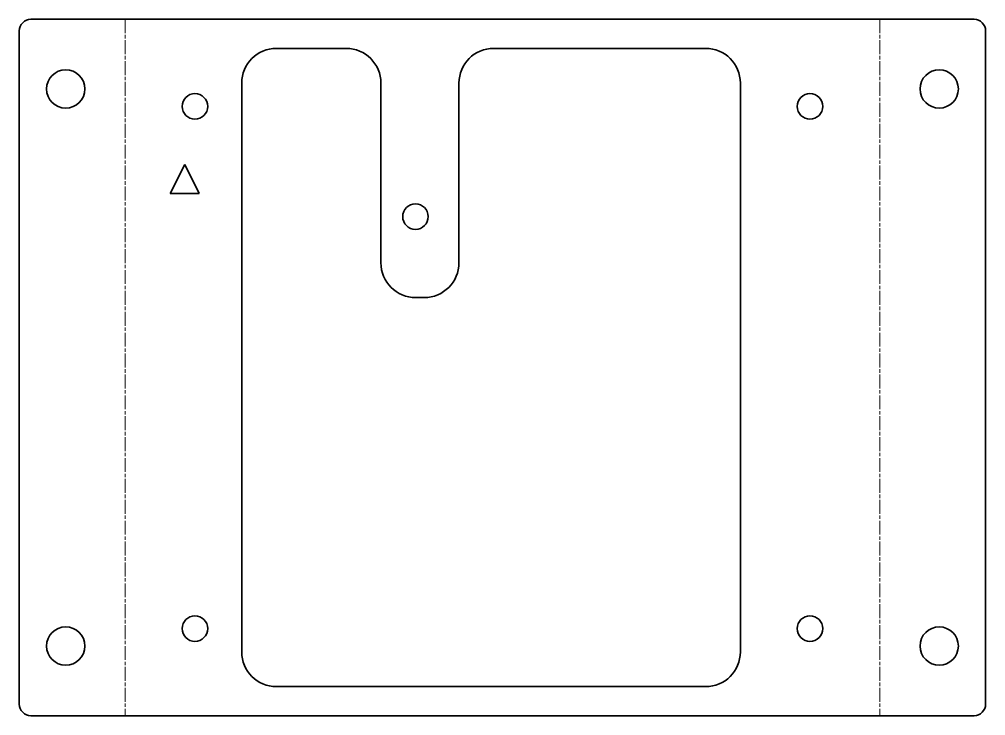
# Model space of a CAD drawing. Header units: inches. Extents: x 0 to 167, y 0 to 120.
import ezdxf

# ---------------------------------------------------------------- set-up
doc = ezdxf.new("R2010")
doc.units = ezdxf.units.IN
doc.header["$MEASUREMENT"] = 0
doc.linetypes.add('Chain', pattern=[13.68, 9.12, -1.14, 2.28, -1.14])
doc.layers.add('SIMUMAK Bend Centerline (ISO)', color=7, linetype='Chain', lineweight=9)
doc.layers.add('SIMUMAK Visible (ISO)', color=7, linetype='Continuous', lineweight=35)

# ---------------------------------------------------------------- blocks, each defined once
blk = doc.blocks.new('PC-AUT-07-SOPH-03_Sheet_PC-AUT-07-SOPH-03 (desplegada)')
at = {"layer": 'SIMUMAK Bend Centerline (ISO)', "ltscale": 0.263158}
for p, q in [((-65.01, 60), (-65.01, -60)), ((65.01, 60), (65.01, -60))]:
    blk.add_line(p, q, dxfattribs=at)
at = {"layer": 'SIMUMAK Visible (ISO)'}
for p, q in [((-81.27, 60), (81.27, 60)), ((-83.27, -58), (-83.27, 58)), ((83.27, 58), (83.27, -58)), ((-38.95, 55), (-26.95, 55)), ((-1.5, 55), (35, 55)), ((-44.95, -49), (-44.95, 49)), ((-20.95, 49), (-20.95, 18.05)), ((-7.5, 18.05), (-7.5, 49)), ((41, 49), (41, -49)), ((-57.25, 30), (-54.75, 35)), ((-54.75, 35), (-52.25, 30)), ((-52.25, 30), (-57.25, 30)), ((-14.95, 12.05), (-13.5, 12.05)), ((35, -55), (-38.95, -55)), ((81.27, -60), (-81.27, -60))]:
    blk.add_line(p, q, dxfattribs=at)
for centre, radius in [((-75.27, 48), 3.3), ((75.27, 48), 3.3), ((-53, 45), 2.2), ((53, 45), 2.2), ((-15, 26), 2.2), ((-53, -45), 2.2), ((53, -45), 2.2), ((-75.27, -48), 3.3), ((75.27, -48), 3.3)]:
    blk.add_circle(centre, radius, dxfattribs=at)
at = {"layer": 'SIMUMAK Visible (ISO)', "extrusion": (0, 0, -1)}
for centre, radius, start, end in [((81.27, 58), 2, 0, 90), ((-81.27, 58), 2, 90, 180), ((14.95, 18.05), 6, 270, 0), ((13.5, 18.05), 6, 180, 270), ((81.27, -58), 2, 270, 360), ((-81.27, -58), 2, 180, 270)]:
    blk.add_arc(centre, radius, start, end, dxfattribs=at)
at = {"layer": 'SIMUMAK Visible (ISO)'}
for centre, start, end in [((-38.95, 49), 90, 180), ((-26.95, 49), 360, 90), ((-1.5, 49), 90, 180), ((35, 49), 360, 90), ((-38.95, -49), 180, 270), ((35, -49), 270, 360)]:
    blk.add_arc(centre, 6, start, end, dxfattribs=at)

msp = doc.modelspace()

# ---------------------------------------------------------------- block references
msp.add_blockref('PC-AUT-07-SOPH-03_Sheet_PC-AUT-07-SOPH-03 (desplegada)', (83.27, 60))

doc.saveas('drawing.dxf')
